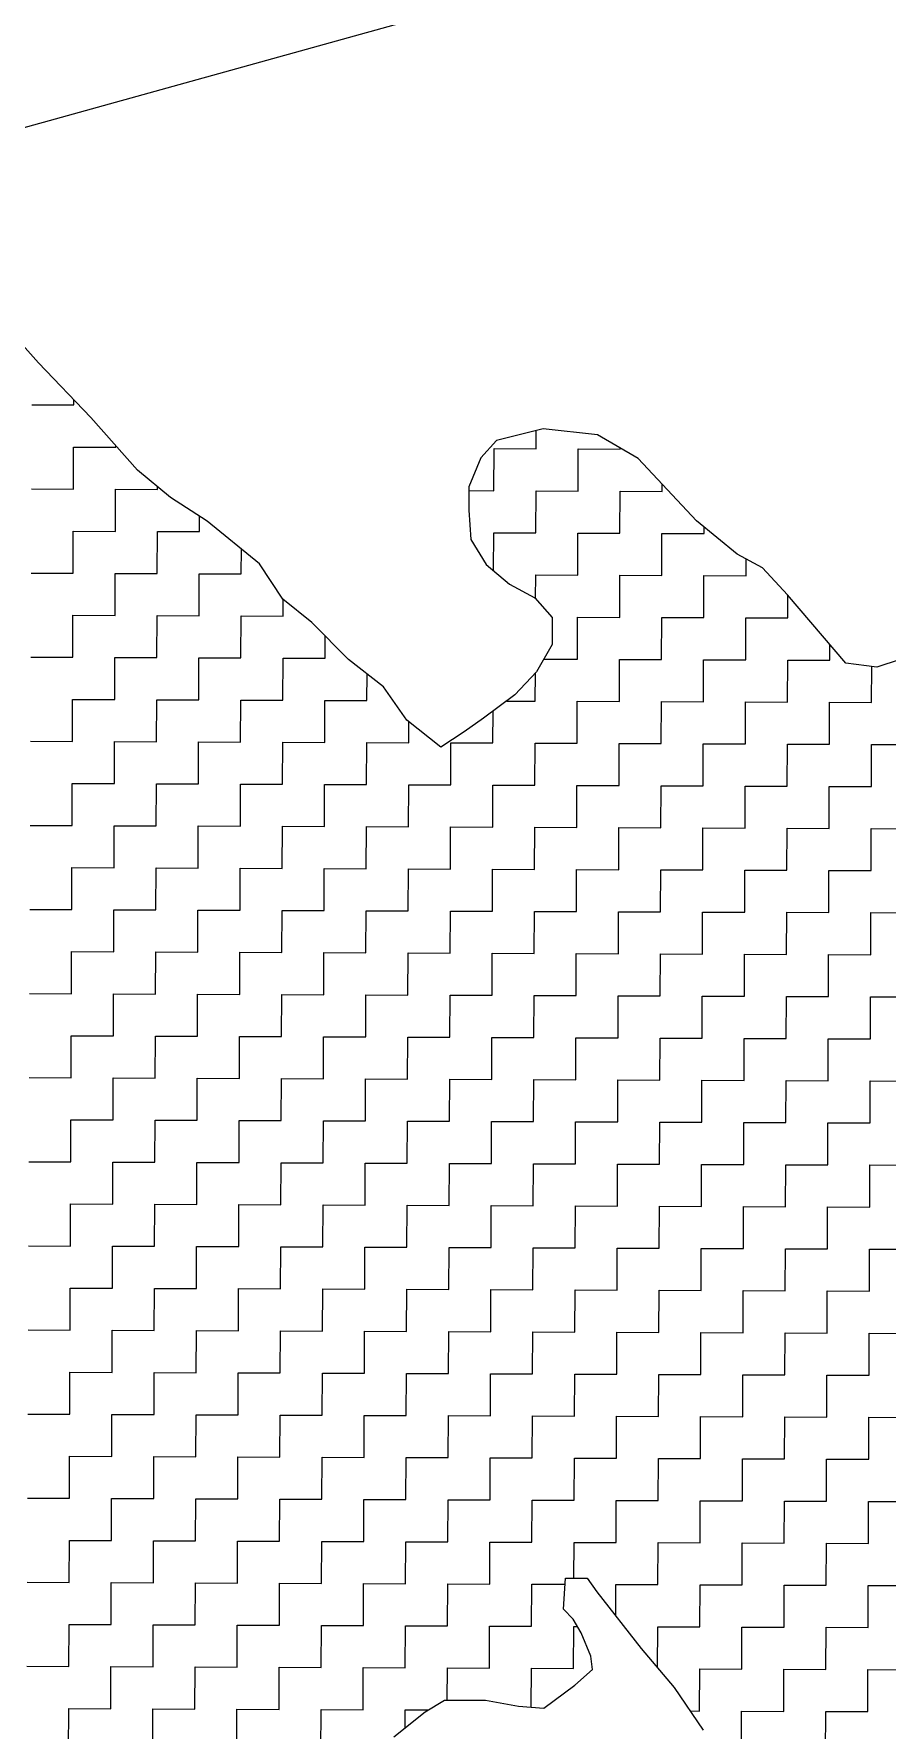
# Model space of a CAD drawing. Header units: metres. Extents: x 274536 to 279488, y 2074615 to 2078106.
# Drawn here: x 278409 to 278512.4, y 2076607.6 to 2076813.3 of the extents above; entities that cross this region are included whole.
import ezdxf

# ---------------------------------------------------------------- set-up
doc = ezdxf.new("R2010")
doc.units = ezdxf.units.M
doc.layers.add('POLY_HATCH', color=12, linetype='Continuous')
doc.layers.add('POLY_PARCEL', color=6, linetype='Continuous')

msp = doc.modelspace()

# ---------------------------------------------------------------- linework, layer by layer
at = {"layer": 'POLY_HATCH'}
for p, q in [((278409.54, 2076773.4), (278405.31, 2076778.13)), ((278415.88, 2076766.77), (278409.54, 2076773.4)), ((278421.52, 2076760.39), (278415.88, 2076766.77)), ((278465.07, 2076764.01), (278463.17, 2076761.89)), ((278470.74, 2076765.4), (278465.07, 2076764.01)), ((278477.34, 2076764.67), (278470.74, 2076765.4)), ((278482.28, 2076761.82), (278477.34, 2076764.67)), ((278425.52, 2076757.07), (278421.52, 2076760.39)), ((278463.17, 2076761.89), (278461.74, 2076758.36)), ((278489.33, 2076754.25), (278482.28, 2076761.82)), ((278461.74, 2076758.36), (278461.73, 2076755.54)), ((278429.99, 2076754.22), (278425.52, 2076757.07)), ((278436.34, 2076749.01), (278429.99, 2076754.22)), ((278461.73, 2076755.54), (278461.96, 2076752)), ((278494.27, 2076750.22), (278489.33, 2076754.25)), ((278461.96, 2076752), (278463.83, 2076748.93)), ((278497.33, 2076748.56), (278494.27, 2076750.22)), ((278439.15, 2076744.76), (278436.34, 2076749.01)), ((278463.83, 2076748.93), (278466.65, 2076746.56)), ((278500.38, 2076745.25), (278497.33, 2076748.56)), ((278466.65, 2076746.56), (278469.71, 2076744.9)), ((278442.68, 2076741.92), (278439.15, 2076744.76)), ((278469.71, 2076744.9), (278471.83, 2076742.53)), ((278507.43, 2076736.97), (278500.38, 2076745.25)), ((278447.14, 2076737.42), (278442.68, 2076741.92)), ((278471.83, 2076742.53), (278471.81, 2076739.23)), ((278451.38, 2076734.1), (278447.14, 2076737.42)), ((278471.81, 2076739.23), (278469.91, 2076735.94)), ((278516.87, 2076738.35), (278511.2, 2076736.48)), ((278469.91, 2076735.94), (278467.31, 2076733.12)), ((278511.2, 2076736.48), (278507.43, 2076736.97)), ((278454.19, 2076730.08), (278451.38, 2076734.1)), ((278467.31, 2076733.12), (278463.52, 2076730.3)), ((278458.32, 2076726.79), (278454.19, 2076730.08)), ((278463.52, 2076730.3), (278461.16, 2076728.66)), ((278461.16, 2076728.66), (278458.32, 2076726.79)), ((278473.21, 2076622.22), (278473.46, 2076625.99)), ((278473.46, 2076625.99), (278476.06, 2076625.98)), ((278476.06, 2076625.98), (278477.23, 2076624.33)), ((278477.23, 2076624.33), (278482.63, 2076617.47)), ((278474.39, 2076621.04), (278473.21, 2076622.22)), ((278475.33, 2076619.38), (278474.39, 2076621.04)), ((278476.5, 2076616.55), (278475.33, 2076619.38)), ((278476.72, 2076614.9), (278476.5, 2076616.55)), ((278482.63, 2076617.47), (278486.62, 2076612.74)), ((278474.59, 2076613.02), (278476.72, 2076614.9)), ((278470.81, 2076610.21), (278474.59, 2076613.02)), ((278486.62, 2076612.74), (278490.14, 2076607.54)), ((278452.63, 2076606.74), (278456.42, 2076609.79)), ((278456.42, 2076609.79), (278458.78, 2076611.2)), ((278458.78, 2076611.2), (278463.74, 2076611.18)), ((278463.74, 2076611.18), (278467.74, 2076610.45)), ((278467.74, 2076610.45), (278470.81, 2076610.21))]:
    msp.add_line(p, q, dxfattribs=at)
at = {"layer": 'POLY_HATCH', "linetype": 'Continuous'}
for p, q in [((278408.71, 2076768.32), (278413.81, 2076768.3)), ((278413.81, 2076768.3), (278413.81, 2076768.94)), ((278469.89, 2076762.98), (278469.9, 2076765.2)), ((278413.77, 2076758.1), (278413.79, 2076763.2)), ((278413.79, 2076763.2), (278418.89, 2076763.18)), ((278418.89, 2076763.18), (278418.89, 2076763.37)), ((278464.77, 2076757.9), (278464.79, 2076763)), ((278464.79, 2076763), (278469.89, 2076762.98)), ((278474.97, 2076757.86), (278474.99, 2076762.96)), ((278474.99, 2076762.96), (278480.09, 2076762.94)), ((278480.09, 2076762.94), (278480.09, 2076763.08)), ((278408.67, 2076758.11), (278413.77, 2076758.1)), ((278418.85, 2076752.97), (278418.87, 2076758.08)), ((278418.87, 2076758.08), (278423.97, 2076758.06)), ((278423.97, 2076758.06), (278423.97, 2076758.35)), ((278461.74, 2076757.91), (278464.77, 2076757.9)), ((278469.85, 2076752.78), (278469.87, 2076757.88)), ((278469.87, 2076757.88), (278474.97, 2076757.86)), ((278480.05, 2076752.74), (278480.07, 2076757.84)), ((278480.07, 2076757.84), (278485.17, 2076757.82)), ((278485.17, 2076757.82), (278485.18, 2076758.71)), ((278429.05, 2076752.94), (278429.06, 2076754.82)), ((278413.73, 2076747.89), (278413.75, 2076752.99)), ((278413.75, 2076752.99), (278418.85, 2076752.97)), ((278423.93, 2076747.85), (278423.95, 2076752.96)), ((278423.95, 2076752.96), (278429.05, 2076752.94)), ((278464.73, 2076748.17), (278464.75, 2076752.8)), ((278464.75, 2076752.8), (278469.85, 2076752.78)), ((278474.93, 2076747.66), (278474.95, 2076752.76)), ((278474.95, 2076752.76), (278480.05, 2076752.74)), ((278485.14, 2076747.62), (278485.15, 2076752.72)), ((278485.15, 2076752.72), (278490.26, 2076752.7)), ((278490.26, 2076752.7), (278490.26, 2076753.49)), ((278434.13, 2076747.82), (278434.14, 2076750.82)), ((278495.34, 2076747.58), (278495.34, 2076749.64)), ((278408.63, 2076747.91), (278413.73, 2076747.89)), ((278418.81, 2076742.77), (278418.83, 2076747.87)), ((278418.83, 2076747.87), (278423.93, 2076747.85)), ((278429.01, 2076742.73), (278429.03, 2076747.83)), ((278429.03, 2076747.83), (278434.13, 2076747.82)), ((278469.82, 2076744.77), (278469.83, 2076747.68)), ((278469.83, 2076747.68), (278474.93, 2076747.66)), ((278480.02, 2076742.54), (278480.03, 2076747.64)), ((278480.03, 2076747.64), (278485.14, 2076747.62)), ((278490.22, 2076742.5), (278490.24, 2076747.6)), ((278490.24, 2076747.6), (278495.34, 2076747.58)), ((278439.21, 2076742.7), (278439.22, 2076744.71)), ((278500.42, 2076742.46), (278500.43, 2076745.19)), ((278413.69, 2076737.69), (278413.71, 2076742.79)), ((278413.71, 2076742.79), (278418.81, 2076742.77)), ((278423.89, 2076737.65), (278423.91, 2076742.75)), ((278423.91, 2076742.75), (278429.01, 2076742.73)), ((278434.09, 2076737.61), (278434.11, 2076742.71)), ((278434.11, 2076742.71), (278439.21, 2076742.7)), ((278474.89, 2076737.46), (278474.91, 2076742.56)), ((278474.91, 2076742.56), (278480.02, 2076742.54)), ((278485.1, 2076737.42), (278485.12, 2076742.52)), ((278485.12, 2076742.52), (278490.22, 2076742.5)), ((278495.3, 2076737.38), (278495.32, 2076742.48)), ((278495.32, 2076742.48), (278500.42, 2076742.46)), ((278444.29, 2076737.57), (278444.3, 2076740.28)), ((278408.59, 2076737.71), (278413.69, 2076737.69)), ((278418.77, 2076732.57), (278418.79, 2076737.67)), ((278418.79, 2076737.67), (278423.89, 2076737.65)), ((278428.97, 2076732.53), (278428.99, 2076737.63)), ((278428.99, 2076737.63), (278434.09, 2076737.61)), ((278439.17, 2076732.49), (278439.19, 2076737.59)), ((278439.19, 2076737.59), (278444.29, 2076737.57)), ((278470.8, 2076737.47), (278474.89, 2076737.46)), ((278479.98, 2076732.34), (278480, 2076737.44)), ((278480, 2076737.44), (278485.1, 2076737.42)), ((278490.18, 2076732.3), (278490.2, 2076737.4)), ((278490.2, 2076737.4), (278495.3, 2076737.38)), ((278500.38, 2076732.26), (278500.4, 2076737.36)), ((278500.4, 2076737.36), (278505.5, 2076737.34)), ((278505.5, 2076737.34), (278505.51, 2076739.23)), ((278449.37, 2076732.45), (278449.38, 2076735.66)), ((278469.77, 2076732.38), (278469.79, 2076735.8)), ((278510.58, 2076732.22), (278510.6, 2076736.56)), ((278413.65, 2076727.49), (278413.67, 2076732.59)), ((278413.67, 2076732.59), (278418.77, 2076732.57)), ((278423.85, 2076727.45), (278423.87, 2076732.55)), ((278423.87, 2076732.55), (278428.97, 2076732.53)), ((278434.05, 2076727.41), (278434.07, 2076732.51)), ((278434.07, 2076732.51), (278439.17, 2076732.49)), ((278444.25, 2076727.37), (278444.27, 2076732.47)), ((278444.27, 2076732.47), (278449.37, 2076732.45)), ((278464.65, 2076727.3), (278464.67, 2076731.15)), ((278466.33, 2076732.39), (278469.77, 2076732.38)), ((278474.86, 2076727.26), (278474.88, 2076732.36)), ((278474.88, 2076732.36), (278479.98, 2076732.34)), ((278485.06, 2076727.22), (278485.08, 2076732.32)), ((278485.08, 2076732.32), (278490.18, 2076732.3)), ((278495.26, 2076727.18), (278495.28, 2076732.28)), ((278495.28, 2076732.28), (278500.38, 2076732.26)), ((278505.46, 2076727.14), (278505.48, 2076732.24)), ((278505.48, 2076732.24), (278510.58, 2076732.22)), ((278454.45, 2076727.33), (278454.46, 2076729.87)), ((278408.55, 2076727.51), (278413.65, 2076727.49)), ((278418.73, 2076722.37), (278418.75, 2076727.47)), ((278418.75, 2076727.47), (278423.85, 2076727.45)), ((278428.93, 2076722.33), (278428.95, 2076727.43)), ((278428.95, 2076727.43), (278434.05, 2076727.41)), ((278439.13, 2076722.29), (278439.15, 2076727.39)), ((278439.15, 2076727.39), (278444.25, 2076727.37)), ((278449.33, 2076722.25), (278449.35, 2076727.35)), ((278449.35, 2076727.35), (278454.45, 2076727.33)), ((278459.53, 2076722.21), (278459.55, 2076727.31)), ((278459.55, 2076727.31), (278464.65, 2076727.3)), ((278469.74, 2076722.17), (278469.75, 2076727.28)), ((278469.75, 2076727.28), (278474.86, 2076727.26)), ((278479.94, 2076722.14), (278479.96, 2076727.24)), ((278479.96, 2076727.24), (278485.06, 2076727.22)), ((278490.14, 2076722.1), (278490.16, 2076727.2)), ((278490.16, 2076727.2), (278495.26, 2076727.18)), ((278500.34, 2076722.06), (278500.36, 2076727.16)), ((278500.36, 2076727.16), (278505.46, 2076727.14)), ((278510.54, 2076722.02), (278510.56, 2076727.12)), ((278510.56, 2076727.12), (278515.66, 2076727.1)), ((278413.61, 2076717.29), (278413.63, 2076722.39)), ((278413.63, 2076722.39), (278418.73, 2076722.37)), ((278423.81, 2076717.25), (278423.83, 2076722.35)), ((278423.83, 2076722.35), (278428.93, 2076722.33)), ((278434.01, 2076717.21), (278434.03, 2076722.31)), ((278434.03, 2076722.31), (278439.13, 2076722.29)), ((278444.21, 2076717.17), (278444.23, 2076722.27)), ((278444.23, 2076722.27), (278449.33, 2076722.25)), ((278454.41, 2076717.13), (278454.43, 2076722.23)), ((278454.43, 2076722.23), (278459.53, 2076722.21)), ((278464.62, 2076717.09), (278464.63, 2076722.19)), ((278464.63, 2076722.19), (278469.74, 2076722.17)), ((278474.82, 2076717.05), (278474.84, 2076722.16)), ((278474.84, 2076722.16), (278479.94, 2076722.14)), ((278485.02, 2076717.02), (278485.04, 2076722.12)), ((278485.04, 2076722.12), (278490.14, 2076722.1)), ((278495.22, 2076716.98), (278495.24, 2076722.08)), ((278495.24, 2076722.08), (278500.34, 2076722.06)), ((278505.42, 2076716.94), (278505.44, 2076722.04)), ((278505.44, 2076722.04), (278510.54, 2076722.02)), ((278408.51, 2076717.31), (278413.61, 2076717.29)), ((278418.69, 2076712.17), (278418.71, 2076717.27)), ((278418.71, 2076717.27), (278423.81, 2076717.25)), ((278428.89, 2076712.13), (278428.91, 2076717.23)), ((278428.91, 2076717.23), (278434.01, 2076717.21)), ((278439.09, 2076712.09), (278439.11, 2076717.19)), ((278439.11, 2076717.19), (278444.21, 2076717.17)), ((278449.29, 2076712.05), (278449.31, 2076717.15)), ((278449.31, 2076717.15), (278454.41, 2076717.13)), ((278459.49, 2076712.01), (278459.51, 2076717.11)), ((278459.51, 2076717.11), (278464.62, 2076717.09)), ((278469.7, 2076711.97), (278469.72, 2076717.07)), ((278469.72, 2076717.07), (278474.82, 2076717.05)), ((278479.9, 2076711.93), (278479.92, 2076717.03)), ((278479.92, 2076717.03), (278485.02, 2076717.02)), ((278490.1, 2076711.9), (278490.12, 2076717)), ((278490.12, 2076717), (278495.22, 2076716.98)), ((278500.3, 2076711.86), (278500.32, 2076716.96)), ((278500.32, 2076716.96), (278505.42, 2076716.94)), ((278510.5, 2076711.82), (278510.52, 2076716.92)), ((278510.52, 2076716.92), (278515.62, 2076716.9)), ((278413.57, 2076707.09), (278413.59, 2076712.19)), ((278413.59, 2076712.19), (278418.69, 2076712.17)), ((278423.77, 2076707.05), (278423.79, 2076712.15)), ((278423.79, 2076712.15), (278428.89, 2076712.13)), ((278433.97, 2076707.01), (278433.99, 2076712.11)), ((278433.99, 2076712.11), (278439.09, 2076712.09)), ((278444.17, 2076706.97), (278444.19, 2076712.07)), ((278444.19, 2076712.07), (278449.29, 2076712.05)), ((278454.37, 2076706.93), (278454.39, 2076712.03)), ((278454.39, 2076712.03), (278459.49, 2076712.01)), ((278464.58, 2076706.89), (278464.6, 2076711.99)), ((278464.6, 2076711.99), (278469.7, 2076711.97)), ((278474.78, 2076706.85), (278474.8, 2076711.95)), ((278474.8, 2076711.95), (278479.9, 2076711.93)), ((278484.98, 2076706.81), (278485, 2076711.91)), ((278485, 2076711.91), (278490.1, 2076711.9)), ((278495.18, 2076706.77), (278495.2, 2076711.88)), ((278495.2, 2076711.88), (278500.3, 2076711.86)), ((278505.38, 2076706.74), (278505.4, 2076711.84)), ((278505.4, 2076711.84), (278510.5, 2076711.82)), ((278408.47, 2076707.11), (278413.57, 2076707.09)), ((278418.65, 2076701.97), (278418.67, 2076707.07)), ((278418.67, 2076707.07), (278423.77, 2076707.05)), ((278428.85, 2076701.93), (278428.87, 2076707.03)), ((278428.87, 2076707.03), (278433.97, 2076707.01)), ((278439.05, 2076701.89), (278439.07, 2076706.99)), ((278439.07, 2076706.99), (278444.17, 2076706.97)), ((278449.25, 2076701.85), (278449.27, 2076706.95)), ((278449.27, 2076706.95), (278454.37, 2076706.93)), ((278459.46, 2076701.81), (278459.48, 2076706.91)), ((278459.48, 2076706.91), (278464.58, 2076706.89)), ((278469.66, 2076701.77), (278469.68, 2076706.87)), ((278469.68, 2076706.87), (278474.78, 2076706.85)), ((278479.86, 2076701.73), (278479.88, 2076706.83)), ((278479.88, 2076706.83), (278484.98, 2076706.81)), ((278490.06, 2076701.69), (278490.08, 2076706.79)), ((278490.08, 2076706.79), (278495.18, 2076706.77)), ((278500.26, 2076701.65), (278500.28, 2076706.76)), ((278500.28, 2076706.76), (278505.38, 2076706.74)), ((278510.46, 2076701.62), (278510.48, 2076706.72)), ((278510.48, 2076706.72), (278515.58, 2076706.7)), ((278413.53, 2076696.89), (278413.55, 2076701.99)), ((278413.55, 2076701.99), (278418.65, 2076701.97)), ((278423.73, 2076696.85), (278423.75, 2076701.95)), ((278423.75, 2076701.95), (278428.85, 2076701.93)), ((278433.93, 2076696.81), (278433.95, 2076701.91)), ((278433.95, 2076701.91), (278439.05, 2076701.89)), ((278444.13, 2076696.77), (278444.15, 2076701.87)), ((278444.15, 2076701.87), (278449.25, 2076701.85)), ((278454.34, 2076696.73), (278454.35, 2076701.83)), ((278454.35, 2076701.83), (278459.46, 2076701.81)), ((278464.54, 2076696.69), (278464.56, 2076701.79)), ((278464.56, 2076701.79), (278469.66, 2076701.77)), ((278474.74, 2076696.65), (278474.76, 2076701.75)), ((278474.76, 2076701.75), (278479.86, 2076701.73)), ((278484.94, 2076696.61), (278484.96, 2076701.71)), ((278484.96, 2076701.71), (278490.06, 2076701.69)), ((278495.14, 2076696.57), (278495.16, 2076701.67)), ((278495.16, 2076701.67), (278500.26, 2076701.65)), ((278505.34, 2076696.53), (278505.36, 2076701.63)), ((278505.36, 2076701.63), (278510.46, 2076701.62)), ((278408.43, 2076696.91), (278413.53, 2076696.89)), ((278418.61, 2076691.77), (278418.63, 2076696.87)), ((278418.63, 2076696.87), (278423.73, 2076696.85)), ((278428.81, 2076691.73), (278428.83, 2076696.83)), ((278428.83, 2076696.83), (278433.93, 2076696.81)), ((278439.01, 2076691.69), (278439.03, 2076696.79)), ((278439.03, 2076696.79), (278444.13, 2076696.77)), ((278449.22, 2076691.65), (278449.23, 2076696.75)), ((278449.23, 2076696.75), (278454.34, 2076696.73)), ((278459.42, 2076691.61), (278459.44, 2076696.71)), ((278459.44, 2076696.71), (278464.54, 2076696.69)), ((278469.62, 2076691.57), (278469.64, 2076696.67)), ((278469.64, 2076696.67), (278474.74, 2076696.65)), ((278479.82, 2076691.53), (278479.84, 2076696.63)), ((278479.84, 2076696.63), (278484.94, 2076696.61)), ((278490.02, 2076691.49), (278490.04, 2076696.59)), ((278490.04, 2076696.59), (278495.14, 2076696.57)), ((278500.22, 2076691.45), (278500.24, 2076696.55)), ((278500.24, 2076696.55), (278505.34, 2076696.53)), ((278510.42, 2076691.41), (278510.44, 2076696.51)), ((278510.44, 2076696.51), (278515.54, 2076696.5)), ((278413.49, 2076686.69), (278413.51, 2076691.79)), ((278413.51, 2076691.79), (278418.61, 2076691.77)), ((278423.69, 2076686.65), (278423.71, 2076691.75)), ((278423.71, 2076691.75), (278428.81, 2076691.73)), ((278433.89, 2076686.61), (278433.91, 2076691.71)), ((278433.91, 2076691.71), (278439.01, 2076691.69)), ((278444.09, 2076686.57), (278444.11, 2076691.67)), ((278444.11, 2076691.67), (278449.22, 2076691.65)), ((278454.3, 2076686.53), (278454.32, 2076691.63)), ((278454.32, 2076691.63), (278459.42, 2076691.61)), ((278464.5, 2076686.49), (278464.52, 2076691.59)), ((278464.52, 2076691.59), (278469.62, 2076691.57)), ((278474.7, 2076686.45), (278474.72, 2076691.55)), ((278474.72, 2076691.55), (278479.82, 2076691.53)), ((278484.9, 2076686.41), (278484.92, 2076691.51)), ((278484.92, 2076691.51), (278490.02, 2076691.49)), ((278495.1, 2076686.37), (278495.12, 2076691.47)), ((278495.12, 2076691.47), (278500.22, 2076691.45)), ((278505.3, 2076686.33), (278505.32, 2076691.43)), ((278505.32, 2076691.43), (278510.42, 2076691.41)), ((278408.39, 2076686.71), (278413.49, 2076686.69)), ((278418.57, 2076681.57), (278418.59, 2076686.67)), ((278418.59, 2076686.67), (278423.69, 2076686.65)), ((278428.77, 2076681.53), (278428.79, 2076686.63)), ((278428.79, 2076686.63), (278433.89, 2076686.61)), ((278438.97, 2076681.49), (278438.99, 2076686.59)), ((278438.99, 2076686.59), (278444.09, 2076686.57)), ((278449.18, 2076681.45), (278449.2, 2076686.55)), ((278449.2, 2076686.55), (278454.3, 2076686.53)), ((278459.38, 2076681.41), (278459.4, 2076686.51)), ((278459.4, 2076686.51), (278464.5, 2076686.49)), ((278469.58, 2076681.37), (278469.6, 2076686.47)), ((278469.6, 2076686.47), (278474.7, 2076686.45)), ((278479.78, 2076681.33), (278479.8, 2076686.43)), ((278479.8, 2076686.43), (278484.9, 2076686.41)), ((278489.98, 2076681.29), (278490, 2076686.39)), ((278490, 2076686.39), (278495.1, 2076686.37)), ((278500.18, 2076681.25), (278500.2, 2076686.35)), ((278500.2, 2076686.35), (278505.3, 2076686.33)), ((278510.38, 2076681.21), (278510.4, 2076686.31)), ((278510.4, 2076686.31), (278515.5, 2076686.29)), ((278413.45, 2076676.49), (278413.47, 2076681.59)), ((278413.47, 2076681.59), (278418.57, 2076681.57)), ((278423.65, 2076676.45), (278423.67, 2076681.55)), ((278423.67, 2076681.55), (278428.77, 2076681.53)), ((278433.85, 2076676.41), (278433.87, 2076681.51)), ((278433.87, 2076681.51), (278438.97, 2076681.49)), ((278444.06, 2076676.37), (278444.08, 2076681.47)), ((278444.08, 2076681.47), (278449.18, 2076681.45)), ((278454.26, 2076676.33), (278454.28, 2076681.43)), ((278454.28, 2076681.43), (278459.38, 2076681.41)), ((278464.46, 2076676.29), (278464.48, 2076681.39)), ((278464.48, 2076681.39), (278469.58, 2076681.37)), ((278474.66, 2076676.25), (278474.68, 2076681.35)), ((278474.68, 2076681.35), (278479.78, 2076681.33)), ((278484.86, 2076676.21), (278484.88, 2076681.31)), ((278484.88, 2076681.31), (278489.98, 2076681.29)), ((278495.06, 2076676.17), (278495.08, 2076681.27)), ((278495.08, 2076681.27), (278500.18, 2076681.25)), ((278505.26, 2076676.13), (278505.28, 2076681.23)), ((278505.28, 2076681.23), (278510.38, 2076681.21)), ((278408.35, 2076676.51), (278413.45, 2076676.49)), ((278418.53, 2076671.37), (278418.55, 2076676.47)), ((278418.55, 2076676.47), (278423.65, 2076676.45)), ((278428.73, 2076671.33), (278428.75, 2076676.43)), ((278428.75, 2076676.43), (278433.85, 2076676.41)), ((278438.94, 2076671.29), (278438.95, 2076676.39)), ((278438.95, 2076676.39), (278444.06, 2076676.37)), ((278449.14, 2076671.25), (278449.16, 2076676.35)), ((278449.16, 2076676.35), (278454.26, 2076676.33)), ((278459.34, 2076671.21), (278459.36, 2076676.31)), ((278459.36, 2076676.31), (278464.46, 2076676.29)), ((278469.54, 2076671.17), (278469.56, 2076676.27)), ((278469.56, 2076676.27), (278474.66, 2076676.25)), ((278479.74, 2076671.13), (278479.76, 2076676.23)), ((278479.76, 2076676.23), (278484.86, 2076676.21)), ((278489.94, 2076671.09), (278489.96, 2076676.19)), ((278489.96, 2076676.19), (278495.06, 2076676.17)), ((278500.14, 2076671.05), (278500.16, 2076676.15)), ((278500.16, 2076676.15), (278505.26, 2076676.13)), ((278510.34, 2076671.01), (278510.36, 2076676.11)), ((278510.36, 2076676.11), (278515.46, 2076676.09)), ((278413.41, 2076666.28), (278413.43, 2076671.39)), ((278413.43, 2076671.39), (278418.53, 2076671.37)), ((278423.61, 2076666.25), (278423.63, 2076671.35)), ((278423.63, 2076671.35), (278428.73, 2076671.33)), ((278433.82, 2076666.21), (278433.83, 2076671.31)), ((278433.83, 2076671.31), (278438.94, 2076671.29)), ((278444.02, 2076666.17), (278444.04, 2076671.27)), ((278444.04, 2076671.27), (278449.14, 2076671.25)), ((278454.22, 2076666.13), (278454.24, 2076671.23)), ((278454.24, 2076671.23), (278459.34, 2076671.21)), ((278464.42, 2076666.09), (278464.44, 2076671.19)), ((278464.44, 2076671.19), (278469.54, 2076671.17)), ((278474.62, 2076666.05), (278474.64, 2076671.15)), ((278474.64, 2076671.15), (278479.74, 2076671.13)), ((278484.82, 2076666.01), (278484.84, 2076671.11)), ((278484.84, 2076671.11), (278489.94, 2076671.09)), ((278495.02, 2076665.97), (278495.04, 2076671.07)), ((278495.04, 2076671.07), (278500.14, 2076671.05)), ((278505.22, 2076665.93), (278505.24, 2076671.03)), ((278505.24, 2076671.03), (278510.34, 2076671.01)), ((278408.31, 2076666.3), (278413.41, 2076666.28)), ((278418.49, 2076661.16), (278418.51, 2076666.27)), ((278418.51, 2076666.27), (278423.61, 2076666.25)), ((278428.69, 2076661.13), (278428.71, 2076666.23)), ((278428.71, 2076666.23), (278433.82, 2076666.21)), ((278438.9, 2076661.09), (278438.92, 2076666.19)), ((278438.92, 2076666.19), (278444.02, 2076666.17)), ((278449.1, 2076661.05), (278449.12, 2076666.15)), ((278449.12, 2076666.15), (278454.22, 2076666.13)), ((278459.3, 2076661.01), (278459.32, 2076666.11)), ((278459.32, 2076666.11), (278464.42, 2076666.09)), ((278469.5, 2076660.97), (278469.52, 2076666.07)), ((278469.52, 2076666.07), (278474.62, 2076666.05)), ((278479.7, 2076660.93), (278479.72, 2076666.03)), ((278479.72, 2076666.03), (278484.82, 2076666.01)), ((278489.9, 2076660.89), (278489.92, 2076665.99)), ((278489.92, 2076665.99), (278495.02, 2076665.97)), ((278500.1, 2076660.85), (278500.12, 2076665.95)), ((278500.12, 2076665.95), (278505.22, 2076665.93)), ((278510.3, 2076660.81), (278510.32, 2076665.91)), ((278510.32, 2076665.91), (278515.42, 2076665.89)), ((278413.37, 2076656.08), (278413.39, 2076661.18)), ((278413.39, 2076661.18), (278418.49, 2076661.16)), ((278423.57, 2076656.04), (278423.59, 2076661.14)), ((278423.59, 2076661.14), (278428.69, 2076661.13)), ((278433.78, 2076656.01), (278433.8, 2076661.11)), ((278433.8, 2076661.11), (278438.9, 2076661.09)), ((278443.98, 2076655.97), (278444, 2076661.07)), ((278444, 2076661.07), (278449.1, 2076661.05)), ((278454.18, 2076655.93), (278454.2, 2076661.03)), ((278454.2, 2076661.03), (278459.3, 2076661.01)), ((278464.38, 2076655.89), (278464.4, 2076660.99)), ((278464.4, 2076660.99), (278469.5, 2076660.97)), ((278474.58, 2076655.85), (278474.6, 2076660.95)), ((278474.6, 2076660.95), (278479.7, 2076660.93)), ((278484.78, 2076655.81), (278484.8, 2076660.91)), ((278484.8, 2076660.91), (278489.9, 2076660.89)), ((278494.98, 2076655.77), (278495, 2076660.87)), ((278495, 2076660.87), (278500.1, 2076660.85)), ((278505.18, 2076655.73), (278505.2, 2076660.83)), ((278505.2, 2076660.83), (278510.3, 2076660.81)), ((278408.27, 2076656.1), (278413.37, 2076656.08)), ((278418.45, 2076650.96), (278418.47, 2076656.06)), ((278418.47, 2076656.06), (278423.57, 2076656.04)), ((278428.66, 2076650.92), (278428.68, 2076656.02)), ((278428.68, 2076656.02), (278433.78, 2076656.01)), ((278438.86, 2076650.88), (278438.88, 2076655.99)), ((278438.88, 2076655.99), (278443.98, 2076655.97)), ((278449.06, 2076650.85), (278449.08, 2076655.95)), ((278449.08, 2076655.95), (278454.18, 2076655.93)), ((278459.26, 2076650.81), (278459.28, 2076655.91)), ((278459.28, 2076655.91), (278464.38, 2076655.89)), ((278469.46, 2076650.77), (278469.48, 2076655.87)), ((278469.48, 2076655.87), (278474.58, 2076655.85)), ((278479.66, 2076650.73), (278479.68, 2076655.83)), ((278479.68, 2076655.83), (278484.78, 2076655.81)), ((278489.86, 2076650.69), (278489.88, 2076655.79)), ((278489.88, 2076655.79), (278494.98, 2076655.77)), ((278500.06, 2076650.65), (278500.08, 2076655.75)), ((278500.08, 2076655.75), (278505.18, 2076655.73)), ((278510.26, 2076650.61), (278510.28, 2076655.71)), ((278510.28, 2076655.71), (278515.38, 2076655.69)), ((278413.33, 2076645.88), (278413.35, 2076650.98)), ((278413.35, 2076650.98), (278418.45, 2076650.96)), ((278423.54, 2076645.84), (278423.55, 2076650.94)), ((278423.55, 2076650.94), (278428.66, 2076650.92)), ((278433.74, 2076645.8), (278433.76, 2076650.9)), ((278433.76, 2076650.9), (278438.86, 2076650.88)), ((278443.94, 2076645.76), (278443.96, 2076650.87)), ((278443.96, 2076650.87), (278449.06, 2076650.85)), ((278454.14, 2076645.73), (278454.16, 2076650.83)), ((278454.16, 2076650.83), (278459.26, 2076650.81)), ((278464.34, 2076645.69), (278464.36, 2076650.79)), ((278464.36, 2076650.79), (278469.46, 2076650.77)), ((278474.54, 2076645.65), (278474.56, 2076650.75)), ((278474.56, 2076650.75), (278479.66, 2076650.73)), ((278484.74, 2076645.61), (278484.76, 2076650.71)), ((278484.76, 2076650.71), (278489.86, 2076650.69)), ((278494.94, 2076645.57), (278494.96, 2076650.67)), ((278494.96, 2076650.67), (278500.06, 2076650.65)), ((278505.14, 2076645.53), (278505.16, 2076650.63)), ((278505.16, 2076650.63), (278510.26, 2076650.61)), ((278408.23, 2076645.9), (278413.33, 2076645.88)), ((278418.42, 2076640.76), (278418.43, 2076645.86)), ((278418.43, 2076645.86), (278423.54, 2076645.84)), ((278428.62, 2076640.72), (278428.64, 2076645.82)), ((278428.64, 2076645.82), (278433.74, 2076645.8)), ((278438.82, 2076640.68), (278438.84, 2076645.78)), ((278438.84, 2076645.78), (278443.94, 2076645.76)), ((278449.02, 2076640.64), (278449.04, 2076645.74)), ((278449.04, 2076645.74), (278454.14, 2076645.73)), ((278459.22, 2076640.61), (278459.24, 2076645.71)), ((278459.24, 2076645.71), (278464.34, 2076645.69)), ((278469.42, 2076640.57), (278469.44, 2076645.67)), ((278469.44, 2076645.67), (278474.54, 2076645.65)), ((278479.62, 2076640.53), (278479.64, 2076645.63)), ((278479.64, 2076645.63), (278484.74, 2076645.61)), ((278489.82, 2076640.49), (278489.84, 2076645.59)), ((278489.84, 2076645.59), (278494.94, 2076645.57)), ((278500.02, 2076640.45), (278500.04, 2076645.55)), ((278500.04, 2076645.55), (278505.14, 2076645.53)), ((278510.23, 2076640.41), (278510.24, 2076645.51)), ((278510.24, 2076645.51), (278515.35, 2076645.49)), ((278413.29, 2076635.68), (278413.31, 2076640.78)), ((278413.31, 2076640.78), (278418.42, 2076640.76)), ((278423.5, 2076635.64), (278423.52, 2076640.74)), ((278423.52, 2076640.74), (278428.62, 2076640.72)), ((278433.7, 2076635.6), (278433.72, 2076640.7)), ((278433.72, 2076640.7), (278438.82, 2076640.68)), ((278443.9, 2076635.56), (278443.92, 2076640.66)), ((278443.92, 2076640.66), (278449.02, 2076640.64)), ((278454.1, 2076635.52), (278454.12, 2076640.62)), ((278454.12, 2076640.62), (278459.22, 2076640.61)), ((278464.3, 2076635.48), (278464.32, 2076640.59)), ((278464.32, 2076640.59), (278469.42, 2076640.57)), ((278474.5, 2076635.45), (278474.52, 2076640.55)), ((278474.52, 2076640.55), (278479.62, 2076640.53)), ((278484.7, 2076635.41), (278484.72, 2076640.51)), ((278484.72, 2076640.51), (278489.82, 2076640.49)), ((278494.9, 2076635.37), (278494.92, 2076640.47)), ((278494.92, 2076640.47), (278500.02, 2076640.45)), ((278505.11, 2076635.33), (278505.12, 2076640.43)), ((278505.12, 2076640.43), (278510.23, 2076640.41)), ((278408.19, 2076635.7), (278413.29, 2076635.68)), ((278418.38, 2076630.56), (278418.4, 2076635.66)), ((278418.4, 2076635.66), (278423.5, 2076635.64)), ((278428.58, 2076630.52), (278428.6, 2076635.62)), ((278428.6, 2076635.62), (278433.7, 2076635.6)), ((278438.78, 2076630.48), (278438.8, 2076635.58)), ((278438.8, 2076635.58), (278443.9, 2076635.56)), ((278448.98, 2076630.44), (278449, 2076635.54)), ((278449, 2076635.54), (278454.1, 2076635.52)), ((278459.18, 2076630.4), (278459.2, 2076635.5)), ((278459.2, 2076635.5), (278464.3, 2076635.48)), ((278469.38, 2076630.36), (278469.4, 2076635.47)), ((278469.4, 2076635.47), (278474.5, 2076635.45)), ((278479.58, 2076630.33), (278479.6, 2076635.43)), ((278479.6, 2076635.43), (278484.7, 2076635.41)), ((278489.78, 2076630.29), (278489.8, 2076635.39)), ((278489.8, 2076635.39), (278494.9, 2076635.37)), ((278499.98, 2076630.25), (278500, 2076635.35)), ((278500, 2076635.35), (278505.11, 2076635.33)), ((278510.19, 2076630.21), (278510.21, 2076635.31)), ((278510.21, 2076635.31), (278515.31, 2076635.29)), ((278413.26, 2076625.48), (278413.28, 2076630.58)), ((278413.28, 2076630.58), (278418.38, 2076630.56)), ((278423.46, 2076625.44), (278423.48, 2076630.54)), ((278423.48, 2076630.54), (278428.58, 2076630.52)), ((278433.66, 2076625.4), (278433.68, 2076630.5)), ((278433.68, 2076630.5), (278438.78, 2076630.48)), ((278443.86, 2076625.36), (278443.88, 2076630.46)), ((278443.88, 2076630.46), (278448.98, 2076630.44)), ((278454.06, 2076625.32), (278454.08, 2076630.42)), ((278454.08, 2076630.42), (278459.18, 2076630.4)), ((278464.26, 2076625.28), (278464.28, 2076630.38)), ((278464.28, 2076630.38), (278469.38, 2076630.36)), ((278474.47, 2076625.99), (278474.48, 2076630.34)), ((278474.48, 2076630.34), (278479.58, 2076630.33)), ((278484.66, 2076625.21), (278484.68, 2076630.31)), ((278484.68, 2076630.31), (278489.78, 2076630.29)), ((278494.86, 2076625.17), (278494.88, 2076630.27)), ((278494.88, 2076630.27), (278499.98, 2076630.25)), ((278505.07, 2076625.13), (278505.09, 2076630.23)), ((278505.09, 2076630.23), (278510.19, 2076630.21)), ((278408.15, 2076625.5), (278413.26, 2076625.48)), ((278418.34, 2076620.36), (278418.36, 2076625.46)), ((278418.36, 2076625.46), (278423.46, 2076625.44)), ((278428.54, 2076620.32), (278428.56, 2076625.42)), ((278428.56, 2076625.42), (278433.66, 2076625.4)), ((278438.74, 2076620.28), (278438.76, 2076625.38)), ((278438.76, 2076625.38), (278443.86, 2076625.36)), ((278448.94, 2076620.24), (278448.96, 2076625.34)), ((278448.96, 2076625.34), (278454.06, 2076625.32)), ((278459.14, 2076620.2), (278459.16, 2076625.3)), ((278459.16, 2076625.3), (278464.26, 2076625.28)), ((278469.34, 2076620.16), (278469.36, 2076625.26)), ((278469.36, 2076625.26), (278473.42, 2076625.25)), ((278479.55, 2076621.39), (278479.56, 2076625.22)), ((278479.56, 2076625.22), (278484.66, 2076625.21)), ((278489.74, 2076620.08), (278489.76, 2076625.19)), ((278489.76, 2076625.19), (278494.86, 2076625.17)), ((278499.95, 2076620.05), (278499.97, 2076625.15)), ((278499.97, 2076625.15), (278505.07, 2076625.13)), ((278510.15, 2076620.01), (278510.17, 2076625.11)), ((278510.17, 2076625.11), (278515.27, 2076625.09)), ((278413.22, 2076615.28), (278413.24, 2076620.38)), ((278413.24, 2076620.38), (278418.34, 2076620.36)), ((278423.42, 2076615.24), (278423.44, 2076620.34)), ((278423.44, 2076620.34), (278428.54, 2076620.32)), ((278433.62, 2076615.2), (278433.64, 2076620.3)), ((278433.64, 2076620.3), (278438.74, 2076620.28)), ((278443.82, 2076615.16), (278443.84, 2076620.26)), ((278443.84, 2076620.26), (278448.94, 2076620.24)), ((278454.02, 2076615.12), (278454.04, 2076620.22)), ((278454.04, 2076620.22), (278459.14, 2076620.2)), ((278464.22, 2076615.08), (278464.24, 2076620.18)), ((278464.24, 2076620.18), (278469.34, 2076620.16)), ((278474.42, 2076615.04), (278474.44, 2076620.14)), ((278474.44, 2076620.14), (278474.9, 2076620.14)), ((278484.62, 2076615.11), (278484.64, 2076620.1)), ((278484.64, 2076620.1), (278489.74, 2076620.08)), ((278494.83, 2076614.96), (278494.84, 2076620.07)), ((278494.84, 2076620.07), (278499.95, 2076620.05)), ((278505.03, 2076614.93), (278505.05, 2076620.03)), ((278505.05, 2076620.03), (278510.15, 2076620.01)), ((278408.12, 2076615.3), (278413.22, 2076615.28)), ((278418.3, 2076610.16), (278418.32, 2076615.26)), ((278418.32, 2076615.26), (278423.42, 2076615.24)), ((278428.5, 2076610.12), (278428.52, 2076615.22)), ((278428.52, 2076615.22), (278433.62, 2076615.2)), ((278438.7, 2076610.08), (278438.72, 2076615.18)), ((278438.72, 2076615.18), (278443.82, 2076615.16)), ((278448.9, 2076610.04), (278448.92, 2076615.14)), ((278448.92, 2076615.14), (278454.02, 2076615.12)), ((278459.11, 2076611.19), (278459.12, 2076615.1)), ((278459.12, 2076615.1), (278464.22, 2076615.08)), ((278469.3, 2076610.33), (278469.32, 2076615.06)), ((278469.32, 2076615.06), (278474.42, 2076615.04)), ((278489.7, 2076609.88), (278489.72, 2076614.98)), ((278489.72, 2076614.98), (278494.83, 2076614.96)), ((278499.91, 2076609.84), (278499.93, 2076614.94)), ((278499.93, 2076614.94), (278505.03, 2076614.93)), ((278510.11, 2076609.81), (278510.13, 2076614.91)), ((278510.13, 2076614.91), (278515.23, 2076614.89)), ((278413.18, 2076605.08), (278413.2, 2076610.18)), ((278413.2, 2076610.18), (278418.3, 2076610.16)), ((278423.38, 2076605.04), (278423.4, 2076610.14)), ((278423.4, 2076610.14), (278428.5, 2076610.12)), ((278433.58, 2076605), (278433.6, 2076610.1)), ((278433.6, 2076610.1), (278438.7, 2076610.08)), ((278443.78, 2076604.96), (278443.8, 2076610.06)), ((278443.8, 2076610.06), (278448.9, 2076610.04)), ((278453.99, 2076607.84), (278454, 2076610.02)), ((278454, 2076610.02), (278456.79, 2076610.01)), ((278488.55, 2076609.89), (278489.7, 2076609.88)), ((278494.79, 2076604.76), (278494.81, 2076609.86)), ((278494.81, 2076609.86), (278499.91, 2076609.84)), ((278504.99, 2076604.72), (278505.01, 2076609.82)), ((278505.01, 2076609.82), (278510.11, 2076609.81))]:
    msp.add_line(p, q, dxfattribs=at)
at = {"layer": 'POLY_PARCEL'}
msp.add_line((278480.11, 2076822.02), (278343.93, 2076784.18), dxfattribs=at)

doc.saveas('drawing.dxf')
